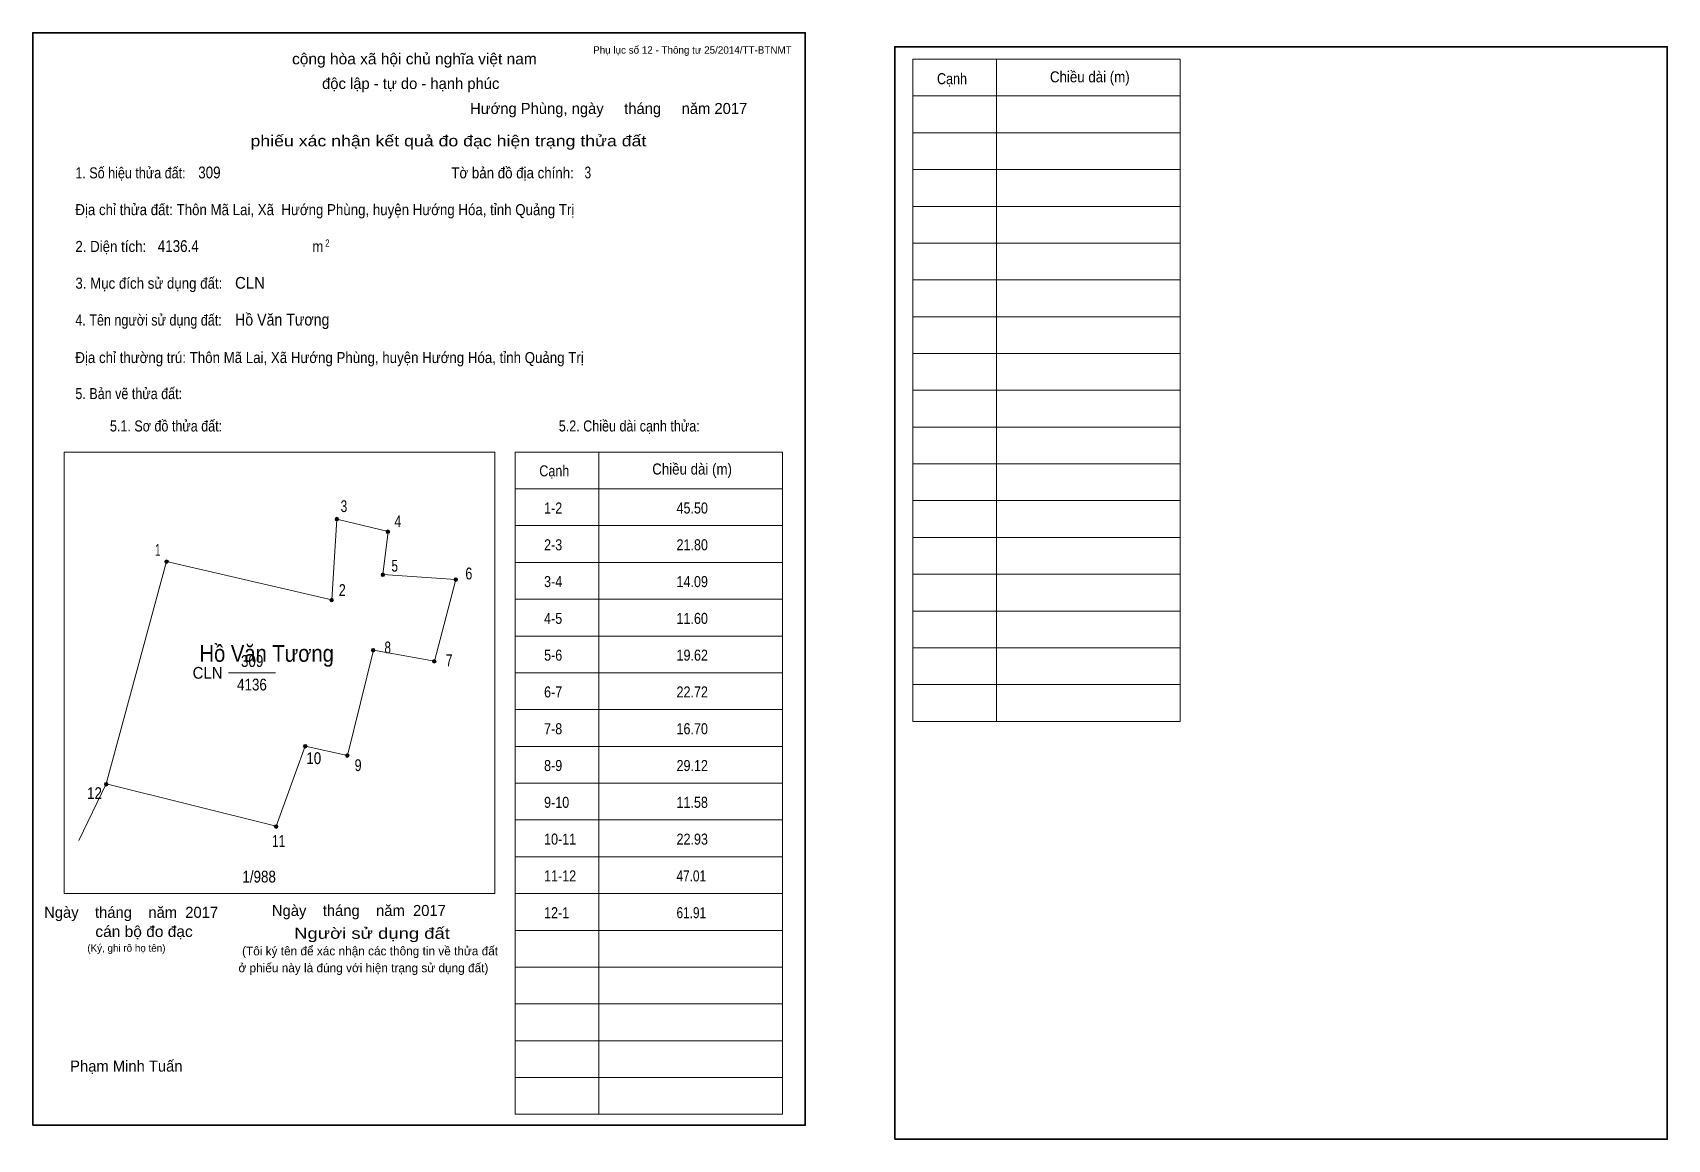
# Model space of a CAD drawing. Header units: centimetres. Extents: x 0 to 44.4, y -0.4 to 29.7.
import ezdxf
from ezdxf.enums import TextEntityAlignment as Align

# ---------------------------------------------------------------- set-up
doc = ezdxf.new("R2010")
doc.units = ezdxf.units.CM
doc.header["$LTSCALE"] = 0.12
for name, color, linetype in [('2', 7, 'Continuous'), ('30', 7, 'Continuous'), ('34', 7, 'Continuous')]:
    doc.layers.add(name, color=color, linetype=linetype)
for name, color, linetype, lineweight in [('32', 7, 'Continuous', 13), ('33', 7, 'Continuous', 13), ('6', 7, 'Continuous', 13), ('63', 7, 'Continuous', 13)]:
    doc.layers.add(name, color=color, linetype=linetype, lineweight=lineweight)

msp = doc.modelspace()

# ---------------------------------------------------------------- hatches: boundary and pattern name
at = {"layer": '32'}
for points in [[(8.3196, 16.48, 1), (8.2196, 16.48, 1)], [(9.7035, 16.1328, 1), (9.6035, 16.1328, 1)], [(3.69, 15.3219, 1), (3.59, 15.3219, 1)], [(9.5678, 14.9666, 1), (9.4678, 14.9666, 1)], [(11.55, 14.836, 1), (11.45, 14.836, 1)], [(8.1768, 14.2782, 1), (8.0768, 14.2782, 1)], [(9.3026, 12.9125, 1), (9.2026, 12.9125, 1)], [(10.9659, 12.6118, 1), (10.8659, 12.6118, 1)], [(7.458, 10.3036, 1), (7.358, 10.3036, 1)], [(8.602, 10.0485, 1), (8.502, 10.0485, 1)], [(2.05, 9.273, 1), (1.95, 9.273, 1)], [(6.6674, 8.121, 1), (6.5674, 8.121, 1)]]:
    msp.add_hatch(color=256, dxfattribs=at).paths.add_polyline_path(points)

# ---------------------------------------------------------------- linework, layer by layer
for centre in [(8.2696, 16.48), (9.6535, 16.1328), (3.64, 15.3219), (9.5178, 14.9666), (11.5, 14.836), (8.1268, 14.2782), (9.2526, 12.9125), (10.9159, 12.6118), (7.408, 10.3036), (8.552, 10.0485), (2, 9.273), (6.6174, 8.121)]:
    msp.add_circle(centre, 0.05, dxfattribs=at)
at = {"layer": '33'}
msp.add_line((5.32, 12.3), (6.6, 12.3), dxfattribs=at)
at = {"layer": '6'}
msp.add_line((1.25, 7.74), (2, 9.28), dxfattribs=at)
for points in [[(2, 9.28), (3.64, 15.33), (8.13, 14.28), (8.27, 16.48)], [(2, 9.28), (6.62, 8.13), (7.41, 10.31), (8.56, 10.05), (9.26, 12.92), (10.92, 12.62), (11.5, 14.84), (9.52, 14.97), (9.66, 16.14), (8.27, 16.48)]]:
    msp.add_lwpolyline(points, dxfattribs=at)
at = {"layer": '63'}
for p, q in [((23.92, 28.98), (31.19, 28.98)), ((23.92, 10.98), (23.92, 28.98)), ((26.2, 10.98), (26.2, 28.98)), ((31.19, 10.98), (31.19, 28.98)), ((23.92, 27.98), (31.19, 27.98)), ((23.92, 26.98), (31.19, 26.98)), ((23.92, 25.98), (31.19, 25.98)), ((23.92, 24.98), (31.19, 24.98)), ((23.92, 23.98), (31.19, 23.98)), ((23.92, 22.98), (31.19, 22.98)), ((23.92, 21.98), (31.19, 21.98)), ((23.92, 20.98), (31.19, 20.98)), ((23.92, 19.98), (31.19, 19.98)), ((23.92, 18.98), (31.19, 18.98)), ((0.86, 18.3), (12.56, 18.3)), ((0.86, 6.3), (0.86, 18.3)), ((12.56, 6.3), (12.56, 18.3)), ((13.11, 18.3), (20.38, 18.3)), ((13.11, 0.3), (13.11, 18.3)), ((15.39, 0.3), (15.39, 18.3)), ((20.38, 0.3), (20.38, 18.3)), ((23.92, 17.98), (31.19, 17.98)), ((13.11, 17.3), (20.38, 17.3)), ((23.92, 16.98), (31.19, 16.98)), ((13.11, 16.3), (20.38, 16.3)), ((23.92, 15.98), (31.19, 15.98)), ((13.11, 15.3), (20.38, 15.3)), ((23.92, 14.98), (31.19, 14.98)), ((13.11, 14.3), (20.38, 14.3)), ((23.92, 13.98), (31.19, 13.98)), ((13.11, 13.3), (20.38, 13.3)), ((23.92, 12.98), (31.19, 12.98)), ((13.11, 12.3), (20.38, 12.3)), ((23.92, 11.98), (31.19, 11.98)), ((13.11, 11.3), (20.38, 11.3)), ((23.92, 10.98), (31.19, 10.98)), ((13.11, 10.3), (20.38, 10.3)), ((13.11, 9.3), (20.38, 9.3)), ((13.11, 8.3), (20.38, 8.3)), ((13.11, 7.3), (20.38, 7.3)), ((0.86, 6.3), (12.56, 6.3)), ((13.11, 6.3), (20.38, 6.3)), ((13.11, 5.3), (20.38, 5.3)), ((13.11, 4.3), (20.38, 4.3)), ((13.11, 3.3), (20.38, 3.3)), ((13.11, 2.3), (20.38, 2.3)), ((13.11, 1.3), (20.38, 1.3)), ((13.11, 0.3), (20.38, 0.3))]:
    msp.add_line(p, q, dxfattribs=at)
at = {"layer": '63', "lineweight": 35}
for points in [[(0, 0), (0, 29.7), (21, 29.7), (21, 0)], [(23.43, -0.38), (23.43, 29.32), (44.43, 29.32), (44.43, -0.38)]]:
    msp.add_lwpolyline(points, close=True, dxfattribs=at)

# ---------------------------------------------------------------- texts
at = {"layer": '2', "width": 0.9}
msp.add_text('Hồ Văn Tương', height=0.4555, dxfattribs=at).set_placement((6.36, 12.6), align=Align.CENTER)
at = {"layer": '30'}
for s, height, width, p in [('1-2', 0.3, 0.85, (13.9, 16.63)), ('45.50', 0.3, 0.85, (17.5, 16.63)), ('2-3', 0.3, 0.85, (13.9, 15.63)), ('21.80', 0.3, 0.85, (17.5, 15.63)), ('3-4', 0.3, 0.85, (13.9, 14.63)), ('14.09', 0.3, 0.85, (17.5, 14.63)), ('4-5', 0.3, 0.85, (13.9, 13.63)), ('11.60', 0.3, 0.85, (17.5, 13.63)), ('5-6', 0.3, 0.85, (13.9, 12.63)), ('19.62', 0.3, 0.85, (17.5, 12.63)), ('6-7', 0.3, 0.85, (13.9, 11.63)), ('22.72', 0.3, 0.85, (17.5, 11.63)), ('7-8', 0.3, 0.85, (13.9, 10.63)), ('16.70', 0.3, 0.85, (17.5, 10.63)), ('8-9', 0.3, 0.85, (13.9, 9.63)), ('29.12', 0.3, 0.85, (17.5, 9.63)), ('9-10', 0.3, 0.85, (13.9, 8.63)), ('11.58', 0.3, 0.85, (17.5, 8.63)), ('10-11', 0.3, 0.85, (13.9, 7.63)), ('22.93', 0.3, 0.85, (17.5, 7.63)), ('1/988', 0.32, 0.85, (5.7, 6.6)), ('11-12', 0.3, 0.85, (13.9, 6.63)), ('47.01', 0.3, 0.8, (17.5, 6.63)), ('12-1', 0.3, 0.85, (13.9, 5.63)), ('61.91', 0.3, 0.8, (17.5, 5.63))]:
    msp.add_text(s, height=height, dxfattribs=dict(at, width=width)).set_placement(p)
at = {"layer": '32'}
for s, width, p in [('3', 0.75, (8.46, 16.67)), ('4', 0.8, (9.925, 16.26)), ('1', 0.65, (3.4, 15.48)), ('5', 0.75, (9.84, 15.05)), ('6', 0.8, (11.855, 14.84)), ('2', 0.8, (8.415, 14.39)), ('8', 0.75, (9.65, 12.83)), ('7', 0.75, (11.32, 12.48)), ('10', 0.85, (7.64, 9.82)), ('9', 0.8, (8.845, 9.63)), ('12', 0.85, (1.68, 8.87)), ('11', 0.75, (6.685, 7.57))]:
    msp.add_text(s, height=0.32, dxfattribs=dict(at, width=width)).set_placement(p, align=Align.CENTER)
at = {"layer": '33', "width": 0.95}
msp.add_text('CLN', height=0.32, dxfattribs=at).set_placement((5.16, 12.14), align=Align.RIGHT)
at = {"layer": '33', "width": 0.85}
for s, p in [('309', (5.965, 12.46)), ('4136', (5.96, 11.82))]:
    msp.add_text(s, height=0.32, dxfattribs=at).set_placement(p, align=Align.CENTER)
at = {"layer": '34'}
for s, width, p in [('309', 0.85, (4.5, 25.74)), ('3', 0.75, (15, 25.74)), ('4136.4', 0.85, (3.4, 23.74)), ('CLN', 0.95, (5.5, 22.74)), ('Hồ Văn Tương', 0.9, (5.5, 21.74))]:
    msp.add_text(s, height=0.32, dxfattribs=dict(at, width=width)).set_placement(p)
at = {"layer": '63'}
for s, height, p in [('Phụ lục số 12 - Thông tư 25/2014/TT-BTNMT', 0.2, (20.63, 29.13)), ('Ngày    tháng    năm  2017', 0.3, (5.04, 5.64)), ('Ngày    tháng    năm  2017', 0.3, (11.23, 5.69)), ('(Ký, ghi rõ họ tên)', 0.2, (3.61, 4.72))]:
    msp.add_text(s, height=height, dxfattribs=at).set_placement(p, align=Align.RIGHT)
at = {"layer": '63', "width": 1.05}
msp.add_text('cộng hòa xã hội chủ nghĩa việt nam', height=0.3, dxfattribs=at).set_placement((10.375, 28.84), align=Align.CENTER)
at = {"layer": '63'}
for s, height, p in [('độc lập - tự do - hạnh phúc', 0.3, (10.275, 28.17)), ('Hướng Phùng, ngày     tháng     năm 2017', 0.3, (15.655, 27.49)), ('(Tôi ký tên để xác nhận các thông tin về thửa đất ', 0.24, (9.215, 4.62)), ('ở phiếu này là đúng với hiện trạng sử dụng đất)', 0.24, (8.99, 4.16)), ('Phạm Minh Tuấn', 0.3, (2.545, 1.46))]:
    msp.add_text(s, height=height, dxfattribs=at).set_placement(p, align=Align.CENTER)
for s, height, width, p in [('Cạnh', 0.3, 0.85, (24.58, 28.3)), ('Chiều dài (m)', 0.3, 0.9, (27.65, 28.35)), ('1. Số hiệu thửa đất:', 0.3, 0.85, (1.16, 25.74)), ('Tờ bản đồ địa chính:', 0.3, 0.9, (11.38, 25.74)), ('Địa chỉ thửa đất: Thôn Mã Lai, Xã  Hướng Phùng, huyện Hướng Hóa, tỉnh Quảng Trị', 0.3, 0.9, (1.16, 24.74)), ('2. Diện tích:', 0.3, 0.9, (1.16, 23.74)), ('2', 0.2, 0.8, (7.95, 23.88)), ('m', 0.3, 0.9, (7.6, 23.74)), ('3. Mục đích sử dụng đất:', 0.3, 0.9, (1.16, 22.74)), ('4. Tên người sử dụng đất:', 0.3, 0.85, (1.16, 21.74)), ('Địa chỉ thường trú: Thôn Mã Lai, Xã Hướng Phùng, huyện Hướng Hóa, tỉnh Quảng Trị', 0.3, 0.9, (1.16, 20.72)), ('5. Bản vẽ thửa đất:', 0.3, 0.85, (1.16, 19.74)), ('5.1. Sơ đồ thửa đất:', 0.3, 0.85, (2.1, 18.86)), ('5.2. Chiều dài cạnh thửa:', 0.3, 0.85, (14.3, 18.86)), ('Cạnh', 0.3, 0.85, (13.77, 17.64)), ('Chiều dài (m)', 0.3, 0.9, (16.84, 17.69))]:
    msp.add_text(s, height=height, dxfattribs=dict(at, width=width)).set_placement(p)
for s, width, p in [('phiếu xác nhận kết quả đo đạc hiện trạng thửa đất', 1.2, (16.68, 26.61)), ('cán bộ đo đạc', 1.05, (4.35, 5.12)), ('Người sử dụng đất', 1.25, (11.34, 5.07))]:
    msp.add_text(s, height=0.3, dxfattribs=dict(at, width=width)).set_placement(p, align=Align.RIGHT)

doc.saveas('drawing.dxf')
